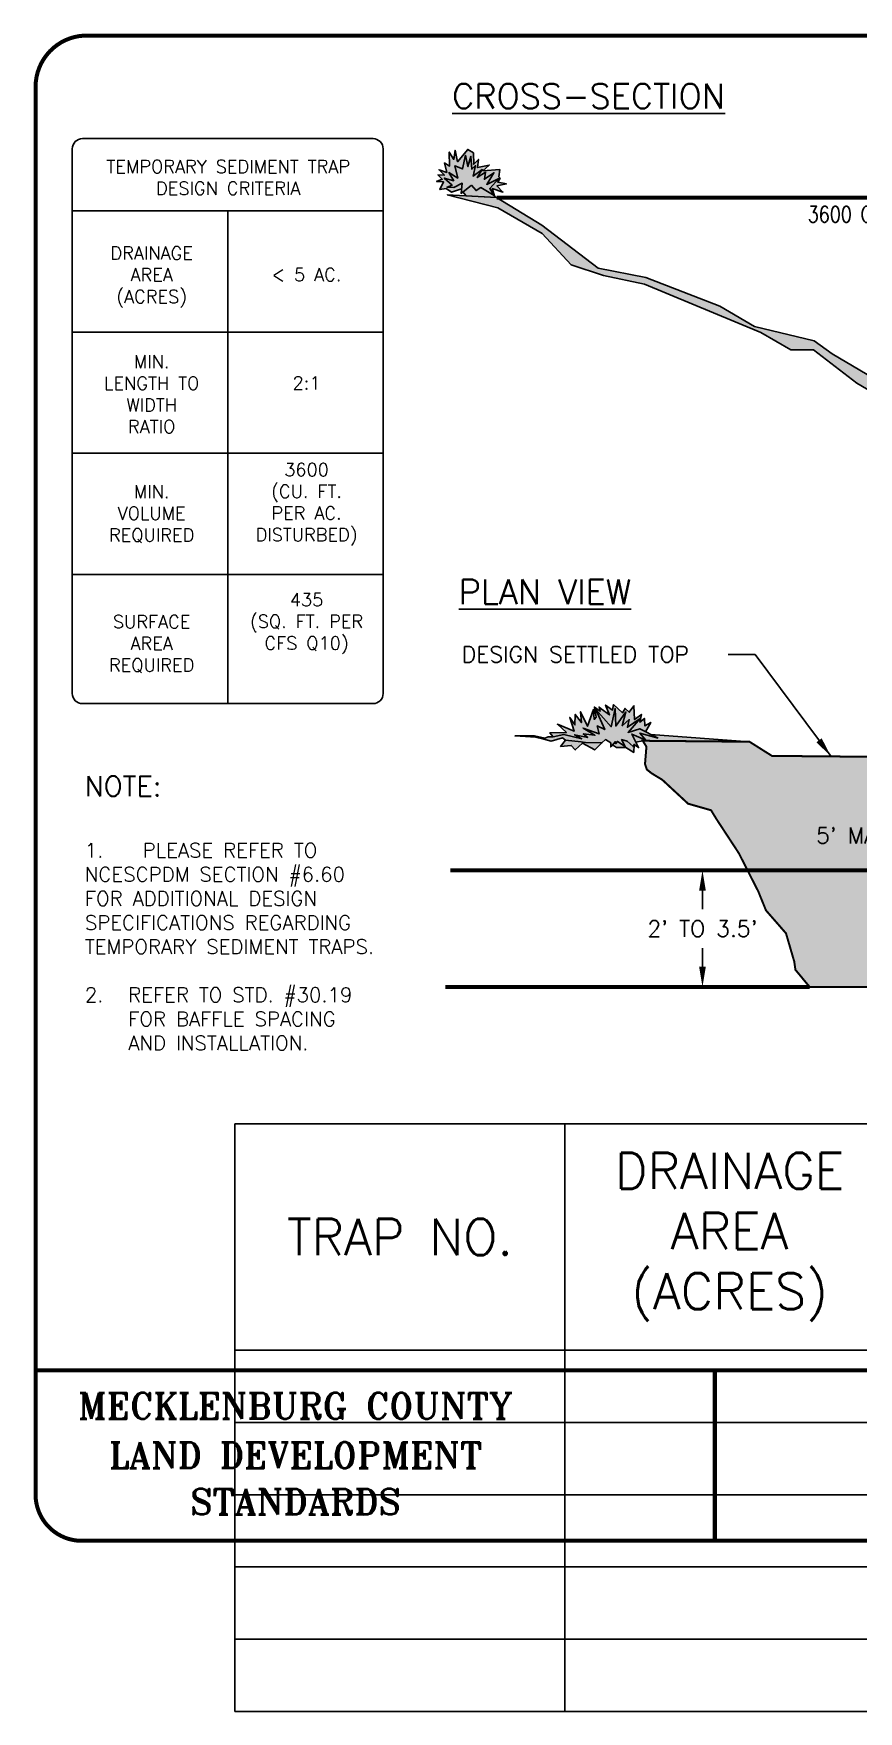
# Model space of a CAD drawing. Header units: feet. Extents: x 0 to 598, y -1 to 8.
# Drawn here: x -0.01 to 4.1, y -0.85 to 7.51 of the extents above; entities that cross this region are included whole.
import ezdxf
from ezdxf.enums import TextEntityAlignment as Align

# ---------------------------------------------------------------- set-up
doc = ezdxf.new("R2010")
doc.units = ezdxf.units.FT
doc.header["$LTSCALE"] = 0.25
doc.header["$MEASUREMENT"] = 0
doc.linetypes.add('ACAD_ISO02W100', pattern=[15, 12, -3])
doc.layers.get('0').update_dxf_attribs({"linetype": 'CONTINUOUS'})
doc.layers.get('DEFPOINTS').update_dxf_attribs({"linetype": 'CONTINUOUS'})
doc.layers.add('BORDER', color=4, linetype='CONTINUOUS')
doc.layers.add('MECK-DETAIL', color=7, linetype='CONTINUOUS')
doc.styles.add('ROMANS', font='romans.shx', dxfattribs={"height": 0.1})
doc.styles.add('ROMANT', font='romant')
doc.styles.get("Standard").update_dxf_attribs({"font": 'simplex'})
doc.dimstyles.new('Copy of LAND', dxfattribs={"dimtxt": 0.08, "dimasz": 0.1, "dimexe": 0.1, "dimexo": 0, "dimgap": 0.05, "dimtad": 2, "dimtih": 1, "dimtoh": 1, "dimzin": 0, "dimdsep": 46, "dimtxsty": 'Standard', "dimcen": 0, "dimaunit": 1, "dimadec": 0, "dimazin": 0, "dimtfac": 0.09, "dimtofl": 0, "dimtmove": 0, "dimatfit": 3, "dimfxl": 0, "dimtolj": 1, "dimtzin": 0, "dimarcsym": 0})

# ---------------------------------------------------------------- blocks, each defined once
blk = doc.blocks.new('*D30')
at = {"layer": 'DEFPOINTS', "color": 0}
for p in [(3.0586, 3.3401), (3.0421, 2.7602), (3.3224, 2.7602)]:
    blk.add_point(p, dxfattribs=at)
at = {"layer": 'MECK-DETAIL', "color": 0, "lineweight": -2}
for p, q in [((3.2224, 3.3401), (3.4224, 3.3401)), ((3.3224, 3.2401), (3.3224, 3.1477)), ((3.3224, 2.8602), (3.3224, 2.9525)), ((3.2224, 2.7602), (3.4224, 2.7602))]:
    blk.add_line(p, q, dxfattribs=at)
at = {"layer": 'MECK-DETAIL', "color": 0}
for points in [[(3.3058, 3.2401), (3.3391, 3.2401), (3.3224, 3.3401)], [(3.3058, 2.8602), (3.3391, 2.8602), (3.3224, 2.7602)]]:
    blk.add_solid(points, dxfattribs=at)
at = {"layer": 'MECK-DETAIL', "color": 0, "insert": (3.3224, 3.0501), "char_height": 0.08, "attachment_point": 5}
blk.add_mtext("\\A1;2' TO 3.5'", dxfattribs=at)
blk = doc.blocks.new('*D31')
at = {"layer": 'DEFPOINTS', "color": 0}
for p in [(3.9401, 3.9062), (3.9236, 2.7602), (4.2039, 2.7602)]:
    blk.add_point(p, dxfattribs=at)
at = {"layer": 'MECK-DETAIL', "color": 0, "lineweight": -2}
for p, q in [((4.1039, 3.9062), (4.3039, 3.9062)), ((4.2039, 3.8062), (4.2039, 3.6126)), ((4.2039, 2.8602), (4.2039, 3.4173)), ((4.1039, 2.7602), (4.3039, 2.7602))]:
    blk.add_line(p, q, dxfattribs=at)
at = {"layer": 'MECK-DETAIL', "color": 0}
for points in [[(4.1872, 3.8062), (4.2205, 3.8062), (4.2039, 3.9062)], [(4.1872, 2.8602), (4.2205, 2.8602), (4.2039, 2.7602)]]:
    blk.add_solid(points, dxfattribs=at)
at = {"layer": 'MECK-DETAIL', "color": 0, "insert": (4.2039, 3.5149), "char_height": 0.08, "attachment_point": 5}
blk.add_mtext("\\A1;5' MAX FILL", dxfattribs=at)
blk = doc.blocks.new('MECKCOUNTYSEAL2')
at = {"layer": 'BORDER', "color": 7, "const_width": 0.02}
blk.add_lwpolyline([(3.1427, 0.85), (3.1427, 0)], dxfattribs=at)
at = {"layer": 'BORDER', "color": 7, "style": 'ROMANT'}
for s, height, p in [('MECKLENBURG COUNTY', 0.128709, (1.0536, 0.6079)), ('LAND DEVELOPMENT', 0.128709, (1.0536, 0.3621)), ('STANDARDS', 0.12871, (1.0536, 0.1305))]:
    blk.add_text(s, height=height, dxfattribs=at).set_placement(p, align=Align.CENTER)
blk = doc.blocks.new('*T37')
at = {"layer": 'MECK-DETAIL', "color": 0, "lineweight": -2}
for p, q in [((0, 0), (1.6426, 0)), ((0, 0), (0, -0.4336)), ((1.6426, 0), (3.2852, 0)), ((1.6426, 0), (1.6426, -0.4336)), ((3.2852, 0), (4.9278, 0)), ((3.2852, 0), (3.2852, -0.4336)), ((4.9278, 0), (6.5704, 0)), ((4.9278, 0), (4.9278, -0.4336)), ((6.5704, 0), (8.213, 0)), ((6.5704, 0), (6.5704, -0.4336)), ((8.213, 0), (9.8556, 0)), ((9.8556, 0), (11.5196, 0)), ((9.8556, 0), (9.8556, -0.4336)), ((11.5196, 0), (13.1836, 0)), ((13.1836, 0), (14.8316, 0)), ((13.1836, 0), (13.1836, -0.4336)), ((14.8316, 0), (16.0951, 0)), ((14.8316, 0), (14.8316, -0.4336)), ((16.0951, 0), (17.3587, 0)), ((16.0951, 0), (16.0951, -0.4336)), ((17.3587, 0), (18.6222, 0)), ((17.3587, 0), (17.3587, -0.4336)), ((18.6222, 0), (19.8746, 0)), ((18.6222, 0), (18.6222, -0.4336)), ((19.8746, 0), (21.2288, 0)), ((19.8746, 0), (19.8746, -0.4336)), ((21.2288, 0), (21.2288, -0.4336)), ((0, -0.4336), (0, -1.1279)), ((1.6426, -0.4336), (1.6426, -1.1279)), ((3.2852, -0.4336), (3.2852, -1.1279)), ((4.9278, -0.4336), (4.9278, -1.1279)), ((6.5704, -0.4336), (8.213, -0.4336)), ((6.5704, -0.4336), (6.5704, -1.1279)), ((8.213, -0.4336), (9.8556, -0.4336)), ((8.213, -0.4336), (8.213, -1.1279)), ((9.8556, -0.4336), (11.5196, -0.4336)), ((9.8556, -0.4336), (9.8556, -1.1279)), ((11.5196, -0.4336), (13.1836, -0.4336)), ((11.5196, -0.4336), (11.5196, -1.1279)), ((13.1836, -0.4336), (13.1836, -1.1279)), ((14.8316, -0.4336), (14.8316, -1.1279)), ((16.0951, -0.4336), (16.0951, -1.1279)), ((17.3587, -0.4336), (17.3587, -1.1279)), ((18.6222, -0.4336), (18.6222, -1.1279)), ((19.8746, -0.4336), (19.8746, -1.1279)), ((21.2288, -0.4336), (21.2288, -1.1279)), ((0, -1.1279), (1.6426, -1.1279)), ((0, -1.1279), (0, -1.4879)), ((1.6426, -1.1279), (3.2852, -1.1279)), ((1.6426, -1.1279), (1.6426, -1.4879)), ((3.2852, -1.1279), (4.9278, -1.1279)), ((3.2852, -1.1279), (3.2852, -1.4879)), ((4.9278, -1.1279), (6.5704, -1.1279)), ((4.9278, -1.1279), (4.9278, -1.4879)), ((6.5704, -1.1279), (8.213, -1.1279)), ((6.5704, -1.1279), (6.5704, -1.4879)), ((8.213, -1.1279), (9.8556, -1.1279)), ((8.213, -1.1279), (8.213, -1.4879)), ((9.8556, -1.1279), (11.5196, -1.1279)), ((9.8556, -1.1279), (9.8556, -1.4879)), ((11.5196, -1.1279), (13.1836, -1.1279)), ((11.5196, -1.1279), (11.5196, -1.4879)), ((13.1836, -1.1279), (14.8316, -1.1279)), ((13.1836, -1.1279), (13.1836, -1.4879)), ((14.8316, -1.1279), (16.0951, -1.1279)), ((14.8316, -1.1279), (14.8316, -1.4879)), ((16.0951, -1.1279), (17.3587, -1.1279)), ((16.0951, -1.1279), (16.0951, -1.4879)), ((17.3587, -1.1279), (18.6222, -1.1279)), ((17.3587, -1.1279), (17.3587, -1.4879)), ((18.6222, -1.1279), (19.8746, -1.1279)), ((18.6222, -1.1279), (18.6222, -1.4879)), ((19.8746, -1.1279), (21.2288, -1.1279)), ((19.8746, -1.1279), (19.8746, -1.4879)), ((21.2288, -1.1279), (21.2288, -1.4879)), ((0, -1.4879), (1.6426, -1.4879)), ((0, -1.4879), (0, -1.8479)), ((1.6426, -1.4879), (3.2852, -1.4879)), ((1.6426, -1.4879), (1.6426, -1.8479)), ((3.2852, -1.4879), (4.9278, -1.4879)), ((3.2852, -1.4879), (3.2852, -1.8479)), ((4.9278, -1.4879), (6.5704, -1.4879)), ((4.9278, -1.4879), (4.9278, -1.8479)), ((6.5704, -1.4879), (8.213, -1.4879)), ((6.5704, -1.4879), (6.5704, -1.8479)), ((8.213, -1.4879), (9.8556, -1.4879)), ((8.213, -1.4879), (8.213, -1.8479)), ((9.8556, -1.4879), (11.5196, -1.4879)), ((9.8556, -1.4879), (9.8556, -1.8479)), ((11.5196, -1.4879), (13.1836, -1.4879)), ((11.5196, -1.4879), (11.5196, -1.8479)), ((13.1836, -1.4879), (14.8316, -1.4879)), ((13.1836, -1.4879), (13.1836, -1.8479)), ((14.8316, -1.4879), (16.0951, -1.4879)), ((14.8316, -1.4879), (14.8316, -1.8479)), ((16.0951, -1.4879), (17.3587, -1.4879)), ((16.0951, -1.4879), (16.0951, -1.8479)), ((17.3587, -1.4879), (18.6222, -1.4879)), ((17.3587, -1.4879), (17.3587, -1.8479)), ((18.6222, -1.4879), (19.8746, -1.4879)), ((18.6222, -1.4879), (18.6222, -1.8479)), ((19.8746, -1.4879), (21.2288, -1.4879)), ((19.8746, -1.4879), (19.8746, -1.8479)), ((21.2288, -1.4879), (21.2288, -1.8479)), ((0, -1.8479), (1.6426, -1.8479)), ((0, -1.8479), (0, -2.2079)), ((1.6426, -1.8479), (3.2852, -1.8479)), ((1.6426, -1.8479), (1.6426, -2.2079)), ((3.2852, -1.8479), (4.9278, -1.8479)), ((3.2852, -1.8479), (3.2852, -2.2079)), ((4.9278, -1.8479), (6.5704, -1.8479)), ((4.9278, -1.8479), (4.9278, -2.2079)), ((6.5704, -1.8479), (8.213, -1.8479)), ((6.5704, -1.8479), (6.5704, -2.2079)), ((8.213, -1.8479), (9.8556, -1.8479)), ((8.213, -1.8479), (8.213, -2.2079)), ((9.8556, -1.8479), (11.5196, -1.8479)), ((9.8556, -1.8479), (9.8556, -2.2079)), ((11.5196, -1.8479), (13.1836, -1.8479)), ((11.5196, -1.8479), (11.5196, -2.2079)), ((13.1836, -1.8479), (14.8316, -1.8479)), ((13.1836, -1.8479), (13.1836, -2.2079)), ((14.8316, -1.8479), (16.0951, -1.8479)), ((14.8316, -1.8479), (14.8316, -2.2079)), ((16.0951, -1.8479), (17.3587, -1.8479)), ((16.0951, -1.8479), (16.0951, -2.2079)), ((17.3587, -1.8479), (18.6222, -1.8479)), ((17.3587, -1.8479), (17.3587, -2.2079)), ((18.6222, -1.8479), (19.8746, -1.8479)), ((18.6222, -1.8479), (18.6222, -2.2079)), ((19.8746, -1.8479), (21.2288, -1.8479)), ((19.8746, -1.8479), (19.8746, -2.2079)), ((21.2288, -1.8479), (21.2288, -2.2079)), ((0, -2.2079), (1.6426, -2.2079)), ((0, -2.2079), (0, -2.5679)), ((1.6426, -2.2079), (3.2852, -2.2079)), ((1.6426, -2.2079), (1.6426, -2.5679)), ((3.2852, -2.2079), (4.9278, -2.2079)), ((3.2852, -2.2079), (3.2852, -2.5679)), ((4.9278, -2.2079), (6.5704, -2.2079)), ((4.9278, -2.2079), (4.9278, -2.5679)), ((6.5704, -2.2079), (8.213, -2.2079)), ((6.5704, -2.2079), (6.5704, -2.5679)), ((8.213, -2.2079), (9.8556, -2.2079)), ((8.213, -2.2079), (8.213, -2.5679)), ((9.8556, -2.2079), (11.5196, -2.2079)), ((9.8556, -2.2079), (9.8556, -2.5679)), ((11.5196, -2.2079), (13.1836, -2.2079)), ((11.5196, -2.2079), (11.5196, -2.5679)), ((13.1836, -2.2079), (14.8316, -2.2079)), ((13.1836, -2.2079), (13.1836, -2.5679)), ((14.8316, -2.2079), (16.0951, -2.2079)), ((14.8316, -2.2079), (14.8316, -2.5679)), ((16.0951, -2.2079), (17.3587, -2.2079)), ((16.0951, -2.2079), (16.0951, -2.5679)), ((17.3587, -2.2079), (18.6222, -2.2079)), ((17.3587, -2.2079), (17.3587, -2.5679)), ((18.6222, -2.2079), (19.8746, -2.2079)), ((18.6222, -2.2079), (18.6222, -2.5679)), ((19.8746, -2.2079), (21.2288, -2.2079)), ((19.8746, -2.2079), (19.8746, -2.5679)), ((21.2288, -2.2079), (21.2288, -2.5679)), ((0, -2.5679), (1.6426, -2.5679)), ((0, -2.5679), (0, -2.9279)), ((1.6426, -2.5679), (3.2852, -2.5679)), ((1.6426, -2.5679), (1.6426, -2.9279)), ((3.2852, -2.5679), (4.9278, -2.5679)), ((3.2852, -2.5679), (3.2852, -2.9279)), ((4.9278, -2.5679), (6.5704, -2.5679)), ((4.9278, -2.5679), (4.9278, -2.9279)), ((6.5704, -2.5679), (8.213, -2.5679)), ((6.5704, -2.5679), (6.5704, -2.9279)), ((8.213, -2.5679), (9.8556, -2.5679)), ((8.213, -2.5679), (8.213, -2.9279)), ((9.8556, -2.5679), (11.5196, -2.5679)), ((9.8556, -2.5679), (9.8556, -2.9279)), ((11.5196, -2.5679), (13.1836, -2.5679)), ((11.5196, -2.5679), (11.5196, -2.9279)), ((13.1836, -2.5679), (14.8316, -2.5679)), ((13.1836, -2.5679), (13.1836, -2.9279)), ((14.8316, -2.5679), (16.0951, -2.5679)), ((14.8316, -2.5679), (14.8316, -2.9279)), ((16.0951, -2.5679), (17.3587, -2.5679)), ((16.0951, -2.5679), (16.0951, -2.9279)), ((17.3587, -2.5679), (18.6222, -2.5679)), ((17.3587, -2.5679), (17.3587, -2.9279)), ((18.6222, -2.5679), (19.8746, -2.5679)), ((18.6222, -2.5679), (18.6222, -2.9279)), ((19.8746, -2.5679), (21.2288, -2.5679)), ((19.8746, -2.5679), (19.8746, -2.9279)), ((21.2288, -2.5679), (21.2288, -2.9279)), ((0, -2.9279), (1.6426, -2.9279)), ((1.6426, -2.9279), (3.2852, -2.9279)), ((3.2852, -2.9279), (4.9278, -2.9279)), ((4.9278, -2.9279), (6.5704, -2.9279)), ((6.5704, -2.9279), (8.213, -2.9279)), ((8.213, -2.9279), (9.8556, -2.9279)), ((9.8556, -2.9279), (11.5196, -2.9279)), ((11.5196, -2.9279), (13.1836, -2.9279)), ((13.1836, -2.9279), (14.8316, -2.9279)), ((14.8316, -2.9279), (16.0951, -2.9279)), ((16.0951, -2.9279), (17.3587, -2.9279)), ((17.3587, -2.9279), (18.6222, -2.9279)), ((18.6222, -2.9279), (19.8746, -2.9279)), ((19.8746, -2.9279), (21.2288, -2.9279))]:
    blk.add_line(p, q, dxfattribs=at)
at = {"layer": 'MECK-DETAIL', "color": 0, "char_height": 0.18}
for s, insert, width, attachment_point in [('DRAINAGE AREA (ACRES)', (2.4639, -0.564), 1.522603, 5), ('DENUDED AREA (ACRES)', (4.1065, -0.564), 1.522603, 5), ('TRAP VOLUME', (8.213, -0.2168), 3.165207, 5), ('TRAP SURFACE AREA ', (11.5196, -0.2168), 3.208029, 5), ('CLEANOUT DEPTH H/2 (FT.)', (14.0076, -0.564), 1.527929, 5), ('H    (FEET)', (15.4633, -0.564), 1.143541, 5), ('L    (FEET)', (16.7269, -0.564), 1.143541, 5), ('T    (FEET)', (17.9904, -0.564), 1.143541, 5), ('W    (FEET)', (19.2484, -0.564), 1.132429, 5), ('X    (FEET)', (20.5517, -0.564), 1.234184, 5), ('TRAP NO.', (0.8213, -0.564), 1.522603, 5), ('Q{\\H0.432x;10}', (5.7491, -0.564), 1.522603, 5), ('REQUIRED   (C.F.)    ', (7.3917, -0.4936), 1.522603, 2), ('PROVIDED (C.F.)', (9.0343, -0.4936), 1.522603, 2), ('REQUIRED   (C.F.)    ', (10.6876, -0.4936), 1.544014, 2), ('PROVIDED (C.F.)', (12.3516, -0.4936), 1.544014, 2)]:
    blk.add_mtext(s, dxfattribs=dict(at, insert=insert, width=width, attachment_point=attachment_point))

msp = doc.modelspace()

# ---------------------------------------------------------------- hatches: boundary and pattern name
at = {"layer": 'MECK-DETAIL'}
for color, points in [(9, [(2.2249, 6.8325), (2.2006, 6.7921), (2.2411, 6.819), (2.2357, 6.784), (2.2833, 6.8164), (2.2474, 6.758), (2.3085, 6.7876), (2.2627, 6.7382), (2.2842, 6.7023), (2.2177, 6.7427), (2.1943, 6.7274), (2.1719, 6.7553), (2.1291, 6.7206), (2.1447, 6.7013), (2.2965, 6.6924), (2.2878, 6.6969), (2.2752, 6.7373), (2.3283, 6.7202), (2.2986, 6.7508), (2.3453, 6.7607), (2.3022, 6.7696), (2.3139, 6.7903), (2.3085, 6.7957), (2.3121, 6.8325), (2.2285, 6.8262), (2.26, 6.855), (2.2015, 6.8424), (2.206, 6.8828), (2.1827, 6.8586), (2.1818, 6.9152), (2.153, 6.9331), (2.1027, 6.8711), (2.0901, 6.9286), (2.0829, 6.8828), (2.0613, 6.9196), (2.0622, 6.8496), (2.038, 6.8658), (2.0487, 6.8181), (2.0101, 6.8316), (2.0371, 6.8038), (2.0047, 6.8056), (2.0263, 6.784), (1.9975, 6.7723), (2.0326, 6.7705), (2.0146, 6.7328), (2.0461, 6.7382), (2.0721, 6.7202), (2.1226, 6.7362), (2.126, 6.7643), (2.0838, 6.7436), (2.0505, 6.7454), (2.0748, 6.7544), (2.0362, 6.7903), (2.0829, 6.7768), (2.0595, 6.8172), (2.1036, 6.7903), (2.0883, 6.8505), (2.1269, 6.8352), (2.1422, 6.9035), (2.1539, 6.8469), (2.1692, 6.8981), (2.1737, 6.8343), (2.1917, 6.8523), (2.18, 6.8002)]), (8, [(2.1036, 6.7903), (2.0595, 6.8172), (2.0829, 6.7768), (2.0362, 6.7903), (2.0748, 6.7544), (2.0505, 6.7454), (2.0838, 6.7436), (2.126, 6.7643), (2.1198, 6.7131), (2.1719, 6.7553), (2.1943, 6.7274), (2.2177, 6.7427), (2.2842, 6.7023), (2.2627, 6.7382), (2.3085, 6.7876), (2.2474, 6.758), (2.2833, 6.8164), (2.2357, 6.784), (2.2411, 6.819), (2.2006, 6.7921), (2.2249, 6.8325), (2.18, 6.8002), (2.1917, 6.8523), (2.1737, 6.8343), (2.1692, 6.8981), (2.1539, 6.8469), (2.1422, 6.9035), (2.1269, 6.8352), (2.0883, 6.8505)]), (9, [(2.8883, 3.9823), (2.8883, 3.9717), (2.8989, 3.9833), (2.9375, 3.9572), (2.9192, 3.9919), (2.9472, 3.9842), (2.9771, 3.9572), (2.9819, 3.9678), (3.0041, 3.9524), (2.9703, 4.0199), (3.0407, 3.989), (3.0108, 4.0247), (3.101, 3.9994), (3.0098, 4.0461), (2.9522, 4.0277), (3.0128, 4.0967), (2.9484, 4.0538), (2.9576, 4.0921), (2.9231, 4.0614), (2.9407, 4.1304), (2.8901, 4.0591), (2.887, 4.1473), (2.8679, 4.0561), (2.7912, 4.1419), (2.8357, 4.0423), (2.7981, 4.0607), (2.8073, 4.0208), (2.7275, 4.0499), (2.7866, 4.0139), (2.7283, 4.0208), (2.7505, 4.0024), (2.6853, 4.0162), (2.7206, 3.9963), (2.6316, 4.017), (2.5778, 4.0054), (2.5537, 4.0064), (2.5364, 3.9996), (2.4852, 4.0102), (2.4148, 4.0102), (2.3888, 4.0102), (2.4901, 4.0045), (2.5325, 3.9948), (2.5682, 3.9842), (2.6251, 4.0016), (2.6405, 3.989), (2.7176, 3.9804), (2.7398, 3.9775), (2.8218, 3.9756), (2.8401, 3.9919), (2.8652, 3.9756), (2.8652, 3.9553)]), (8, [(2.9407, 4.1304), (2.9231, 4.0614), (2.9576, 4.0921), (2.9484, 4.0538), (3.0128, 4.0967), (2.9522, 4.0277), (3.0098, 4.0461), (3.0394, 4.0309), (3.0648, 4.0777), (3.0359, 4.0604), (3.033, 4.0979), (3.0098, 4.0796), (3.0185, 4.1172), (2.9838, 4.0922), (2.9809, 4.1606), (2.9578, 4.1288), (2.9366, 4.1471), (2.924, 4.1259), (2.8797, 4.1664), (2.8748, 4.1394), (2.8401, 4.1644), (2.8584, 4.1153), (2.817, 4.1461), (2.8073, 4.1538), (2.8122, 4.1336), (2.7842, 4.1538), (2.7929, 4.1037), (2.7832, 4.0931), (2.7803, 4.1423), (2.7504, 4.0584), (2.7148, 4.1307), (2.7196, 4.0767), (2.6887, 4.1172), (2.6868, 4.0652), (2.6608, 4.1028), (2.6829, 4.0334), (2.6, 4.069), (2.6444, 4.0276), (2.5624, 4.0266), (2.5778, 4.0054), (2.6316, 4.017), (2.7206, 3.9963), (2.6853, 4.0162), (2.7505, 4.0024), (2.7283, 4.0208), (2.7866, 4.0139), (2.7275, 4.0499), (2.8073, 4.0208), (2.7981, 4.0607), (2.8357, 4.0423), (2.7912, 4.1419), (2.8679, 4.0561), (2.887, 4.1473), (2.8901, 4.0591)]), (8, [(2.9703, 4.0199), (2.9904, 3.9798), (3.0248, 3.9863), (3.5568, 3.9814), (3.0646, 4.018), (3.101, 3.9994), (3.0108, 4.0247), (3.0407, 3.989)]), (8, [(2.7254, 3.9746), (2.7861, 3.9409), (2.8218, 3.9756), (2.7398, 3.9775), (2.7176, 3.9804), (2.6405, 3.989), (2.6154, 3.9582), (2.6685, 3.963), (2.6887, 3.9409)]), (8, [(2.8989, 3.9833), (2.8883, 3.9717), (2.8883, 3.9823), (2.8749, 3.9666), (2.8941, 3.9534), (2.9404, 3.9524), (2.9799, 3.9283), (2.9819, 3.9678), (2.9771, 3.9572), (2.9472, 3.9842), (2.9192, 3.9919), (2.9375, 3.9572)])]:
    msp.add_hatch(color=color, dxfattribs=at).paths.add_polyline_path(points)
h = msp.add_hatch(color=8, dxfattribs=at)
h.set_gradient(color1=(128, 128, 128), color2=(255, 255, 250), rotation=270, tint=1)
h.paths.add_polyline_path([(6.0042, 5.2248), (7.4753, 5.2855), (10.2622, 5.3731), (10.3432, 5.4473), (5.9098, 5.8384), (5.7006, 5.6631), (5.2282, 5.3124), (5.0325, 5.355), (4.5924, 5.5452), (3.9678, 5.9138), (3.8786, 5.9791), (3.5812, 6.0505), (3.4087, 6.1515), (3.04, 6.2942), (2.8021, 6.3417), (2.5225, 6.5557), (2.2965, 6.6924), (2.0513, 6.7068), (2.3036, 6.6424), (2.5236, 6.5137), (2.6685, 6.3581), (2.8295, 6.3045), (3.0335, 6.2616), (3.6131, 6.0202), (3.7634, 5.9344), (3.8761, 5.9344), (4.0908, 5.7682), (4.6489, 5.441), (5.2125, 5.264), (5.4441, 5.245)])
h = msp.add_hatch(color=8, dxfattribs=at)
h.set_gradient(color1=(128, 128, 128), color2=(255, 255, 250), rotation=270, tint=1)
h.paths.add_polyline_path([(3.0248, 3.9863), (3.0432, 3.9571), (3.0362, 3.8708), (3.0455, 3.8428), (3.0689, 3.8242), (3.1225, 3.7916), (3.2508, 3.6727), (3.3651, 3.6401), (3.3925, 3.5954), (3.5039, 3.4255), (3.6007, 3.235), (3.6388, 3.1412), (3.7385, 3.0269), (3.7796, 2.8862), (3.7855, 2.8452), (3.8558, 2.7602), (7.7697, 2.7602), (8.0537, 3.0618), (8.1016, 3.2239), (8.2122, 3.3197), (8.2786, 3.4192), (8.4556, 3.7582), (8.4777, 3.9277), (8.2196, 4.0125), (8.0684, 4.0051), (7.9541, 3.972), (7.7476, 3.9425), (7.6517, 3.8246), (7.5485, 3.7656), (7.4489, 3.6809), (7.3457, 3.6366), (7.2904, 3.5371), (7.1982, 3.4634), (7.0913, 3.316), (7.0876, 3.2681), (6.8221, 3.0176), (6.6586, 2.8533), (6.5356, 2.7959), (6.451, 2.7602), (6.0405, 2.7602), (5.7562, 2.8847), (5.6788, 2.9157), (5.5366, 3.0352), (5.3874, 3.1801), (5.3039, 3.2711), (5.2296, 3.3401), (5.1128, 3.4373), (5.0437, 3.5116), (4.9393, 3.6036), (4.8844, 3.65), (4.7393, 3.7311), (4.5739, 3.7888), (4.4788, 3.8418), (4.432, 3.9042), (3.6686, 3.9109), (3.5568, 3.9814)])

# ---------------------------------------------------------------- linework, layer by layer
msp.add_line((0.1831, 6.6271), (1.7314, 6.6271), dxfattribs=at)
at = {"layer": 'MECK-DETAIL', "color": 7, "const_width": 0.02}
msp.add_lwpolyline([(0.2444, 7.4999), (10.2689, 7.5, -0.414215), (10.4992, 7.2697), (10.4992, 0.2303, -0.414214), (10.2689, 0), (0.2303, 0, -0.414214), (0, 0.2303), (0, 7.2447, -0.401569), (0.2444, 7.5, -0.650938)], format="xyb", dxfattribs=at)
at = {"layer": 'MECK-DETAIL'}
msp.add_lwpolyline([(0.1831, 6.6271), (1.7314, 6.6271), (1.7314, 6.9363, 0.414214), (1.6814, 6.9863), (0.2331, 6.9863, 0.414214), (0.1831, 6.9363)], format="xyb", close=True, dxfattribs=at)
at = {"layer": 'MECK-DETAIL', "color": 8}
for points in [[(2.1226, 6.7362), (2.0721, 6.7202), (2.0461, 6.7382), (2.0146, 6.7328), (2.0326, 6.7705), (1.9975, 6.7723), (2.0263, 6.784), (2.0047, 6.8056), (2.0371, 6.8038), (2.0101, 6.8316), (2.0487, 6.8181), (2.038, 6.8658), (2.0622, 6.8496), (2.0613, 6.9196), (2.0829, 6.8828), (2.0901, 6.9286), (2.1027, 6.8711), (2.153, 6.9331), (2.1818, 6.9152), (2.1827, 6.8586), (2.206, 6.8828), (2.2015, 6.8424), (2.26, 6.855), (2.2285, 6.8262), (2.3121, 6.8325), (2.3085, 6.7957), (2.3139, 6.7903), (2.3022, 6.7696), (2.3453, 6.7607), (2.2986, 6.7508), (2.3283, 6.7202), (2.2752, 6.7373), (2.2878, 6.6969), (2.2965, 6.6924), (2.1447, 6.7013), (2.1291, 6.7206)], [(3.0394, 4.0309), (3.0648, 4.0777), (3.0359, 4.0604), (3.033, 4.0979), (3.0098, 4.0796), (3.0185, 4.1172), (2.9838, 4.0922), (2.9809, 4.1606), (2.9578, 4.1288), (2.9366, 4.1471), (2.924, 4.1259), (2.8797, 4.1664), (2.8748, 4.1394), (2.8401, 4.1644), (2.8584, 4.1153), (2.817, 4.1461), (2.8073, 4.1538), (2.8122, 4.1336), (2.7842, 4.1538), (2.7929, 4.1037), (2.7832, 4.0931), (2.7803, 4.1423), (2.7504, 4.0584), (2.7148, 4.1307), (2.7196, 4.0767), (2.6887, 4.1172), (2.6868, 4.0652), (2.6608, 4.1028), (2.6829, 4.0334), (2.6, 4.069), (2.6444, 4.0276), (2.5624, 4.0266), (2.5778, 4.0054)], [(2.9904, 3.9798), (3.0248, 3.9863), (3.5568, 3.9814), (3.0646, 4.018)], [(2.6405, 3.989), (2.6154, 3.9582), (2.6685, 3.963), (2.6887, 3.9409), (2.7254, 3.9746), (2.7861, 3.9409), (2.8218, 3.9756)], [(2.8749, 3.9666), (2.8941, 3.9534), (2.9404, 3.9524), (2.9799, 3.9283), (2.9819, 3.9678)]]:
    msp.add_lwpolyline(points, dxfattribs=at)
for points in [[(2.1719, 6.7553), (2.1198, 6.7131), (2.126, 6.7643), (2.0838, 6.7436), (2.0505, 6.7454), (2.0748, 6.7544), (2.0362, 6.7903), (2.0829, 6.7768), (2.0595, 6.8172), (2.1036, 6.7903), (2.0883, 6.8505), (2.1269, 6.8352), (2.1422, 6.9035), (2.1539, 6.8469), (2.1692, 6.8981), (2.1737, 6.8343), (2.1917, 6.8523), (2.18, 6.8002), (2.2249, 6.8325), (2.2006, 6.7921), (2.2411, 6.819), (2.2357, 6.784), (2.2833, 6.8164), (2.2474, 6.758), (2.3085, 6.7876), (2.2627, 6.7382), (2.2842, 6.7023), (2.2177, 6.7427), (2.1943, 6.7274)], [(3.101, 3.9994), (3.0098, 4.0461), (2.9522, 4.0277), (3.0128, 4.0967), (2.9484, 4.0538), (2.9576, 4.0921), (2.9231, 4.0614), (2.9407, 4.1304), (2.8901, 4.0591), (2.887, 4.1473), (2.8679, 4.0561), (2.7912, 4.1419), (2.8357, 4.0423), (2.7981, 4.0607), (2.8073, 4.0208), (2.7275, 4.0499), (2.7866, 4.0139), (2.7283, 4.0208), (2.7505, 4.0024), (2.6853, 4.0162), (2.7206, 3.9963), (2.6316, 4.017), (2.5778, 4.0054), (2.5537, 4.0064), (2.5364, 3.9996), (2.4852, 4.0102), (2.4148, 4.0102), (2.3888, 4.0102), (2.4901, 4.0045), (2.5325, 3.9948), (2.5682, 3.9842), (2.6251, 4.0016), (2.6405, 3.989), (2.7176, 3.9804), (2.7398, 3.9775), (2.8218, 3.9756), (2.8401, 3.9919), (2.8652, 3.9756), (2.8652, 3.9553), (2.8883, 3.9823), (2.8883, 3.9717), (2.8989, 3.9833), (2.9375, 3.9572), (2.9192, 3.9919), (2.9472, 3.9842), (2.9771, 3.9572), (2.9819, 3.9678), (3.0041, 3.9524), (2.9703, 4.0199), (3.0407, 3.989), (3.0108, 4.0247)]]:
    msp.add_lwpolyline(points, close=True, dxfattribs=at)
at = {"layer": 'MECK-DETAIL'}
for points in [[(4.5924, 5.5452), (3.9678, 5.9138), (3.8786, 5.9791), (3.5812, 6.0505), (3.4087, 6.1515), (3.04, 6.2942), (2.8021, 6.3417), (2.5225, 6.5557), (2.2965, 6.6924), (2.0513, 6.7068), (2.3036, 6.6424), (2.5236, 6.5137), (2.6685, 6.3581), (2.8295, 6.3045), (3.0335, 6.2616), (3.6131, 6.0202), (3.7634, 5.9344), (3.8761, 5.9344), (4.0908, 5.7682), (4.6489, 5.441)], [(0.9573, 6.6271), (0.9573, 4.1713)], [(0.1831, 6.0228), (1.7314, 6.0228)], [(0.1831, 5.4186), (1.7314, 5.4186)], [(0.1831, 4.8143), (1.7314, 4.8143)]]:
    msp.add_lwpolyline(points, dxfattribs=at)
for points, const_width in [([(2.2965, 6.6924), (6.5716, 6.6924)], 0.02), ([(4.432, 3.9042), (3.6686, 3.9109), (3.5568, 3.9814), (3.0248, 3.9863), (3.0432, 3.9571), (3.0362, 3.8708), (3.0455, 3.8428), (3.0689, 3.8242), (3.1225, 3.7916), (3.2508, 3.6727), (3.3651, 3.6401), (3.3925, 3.5954), (3.5039, 3.4255), (3.6007, 3.235), (3.6388, 3.1412), (3.7385, 3.0269), (3.7796, 2.8862), (3.7855, 2.8452), (3.8558, 2.7602), (7.7697, 2.7602)], 0.01)]:
    msp.add_lwpolyline(points, dxfattribs=dict(at, const_width=const_width))
msp.add_lwpolyline([(0.1831, 6.6271), (0.1831, 4.2213, 0.414214), (0.2331, 4.1713), (1.6814, 4.1713, 0.414214), (1.7314, 4.2213), (1.7314, 6.6271)], format="xyb", dxfattribs=at)
at = {"layer": 'MECK-DETAIL', "linetype": 'ACAD_ISO02W100', "ltscale": 0.02, "const_width": 0.02}
for points in [[(2.0667, 3.3401), (5.2296, 3.3401)], [(2.042, 2.7602), (3.8558, 2.7602)]]:
    msp.add_lwpolyline(points, dxfattribs=at)
at = {"layer": 'MECK-DETAIL', "color": 7, "const_width": 0.02}
msp.add_lwpolyline([(0.0018, 0.85), (10.4999, 0.85)], dxfattribs=at)

# ---------------------------------------------------------------- block references
msp.add_blockref('*T37', (0.9935, 2.0778))
at = {"layer": 'MECK-DETAIL', "ltscale": 0.1}
msp.add_blockref('MECKCOUNTYSEAL2', (0.2413, 0), dxfattribs=at)

# ---------------------------------------------------------------- texts
at = {"layer": 'MECK-DETAIL', "width": 1.500467, "attachment_point": 1, "style": 'ROMANS'}
for s, insert, char_height in [('{\\LCROSS-SECTION}', (2.0751, 7.2598), 0.123), ('{\\W0.8;3600 CU FT / ACRE}', (3.847, 6.6493), 0.08), ('{\\LPLAN VIEW}', (2.1079, 4.7898), 0.123)]:
    msp.add_mtext(s, dxfattribs=dict(at, insert=insert, char_height=char_height))
at = {"layer": 'MECK-DETAIL', "color": 7, "style": 'ROMANS'}
for s, insert, char_height, width, attachment_point in [('TEMPORARY SEDIMENT TRAP DESIGN CRITERIA', (0.9598, 6.8798), 0.0648, 1.366971, 2), ('DRAINAGE AREA (ACRES)\\P\\P\\PMIN. \\PLENGTH TO WIDTH \\PRATIO\\P\\P\\PMIN.\\PVOLUME REQUIRED\\P\\P\\P\\PSURFACE\\PAREA\\PREQUIRED', (0.5783, 6.4483), 0.0648, 0.623314, 2), ('\\P< 5 AC.\\P\\P\\P\\P\\P2:1 \\P\\P\\P\\P3600\\P(CU. FT. \\PPER AC.\\PDISTURBED)\\P\\P\\P435\\P(SQ. FT. PER CFS Q10)', (1.35, 6.4496), 0.0648, 0.623314, 2), ('{\\H1.389x;NOTE:  \\P\\P\\pi-0.216,l0.216,t0.216;}1.^IPLEASE REFER TO NCESCPDM SECTION #6.60 FOR ADDITIONAL DESIGN SPECIFICATIONS REGARDING TEMPORARY SEDIMENT TRAPS.\\P\\pi0,l0,tz;\\P\\pi-0.216,l0.216,t0.216;2.^IREFER TO STD. #30.19 FOR BAFFLE SPACING AND INSTALLATION.', (0.2453, 3.8099), 0.072, 1.572948, 1)]:
    msp.add_mtext(s, dxfattribs=dict(at, insert=insert, char_height=char_height, width=width, attachment_point=attachment_point))
at = {"layer": 'MECK-DETAIL', "insert": (2.1234, 4.3767), "char_height": 0.08, "attachment_point": 7}
msp.add_mtext('\\A1;DESIGN SETTLED TOP', dxfattribs=at)

# ---------------------------------------------------------------- dimensions: what is measured, and where the dimension line sits
at = {"layer": 'MECK-DETAIL'}
for base, p1, p2, text, picture, middle in [((4.2039, 2.7602), (3.9401, 3.9062), (3.9236, 2.7602), "5' MAX FILL", '*D31', (4.2039, 3.5149)), ((3.3224, 2.7602), (3.0586, 3.3401), (3.0421, 2.7602), "2' TO 3.5'", '*D30', (3.3224, 3.0501))]:
    dim = msp.add_linear_dim(base=base, p1=p1, p2=p2, angle=90, text=text, dimstyle='Copy of LAND', override={"dimtad": 0, "dimpost": "'"}, dxfattribs=at)
    dim.commit()
    dim.dimension.update_dxf_attribs({"geometry": picture, "text_midpoint": middle, "dimtype": 128})

# ---------------------------------------------------------------- leaders
at = {"layer": 'MECK-DETAIL', "annotation_type": 0, "has_hookline": 1, "hookline_direction": 1, "text_width": 1.2762}
msp.add_leader([(3.9628, 3.9083), (3.5852, 4.4167), (3.4496, 4.4167)], dimstyle='Copy of LAND', override={"dimgap": 0.05, "dimtad": 0}, dxfattribs=at)

doc.saveas('drawing.dxf')
